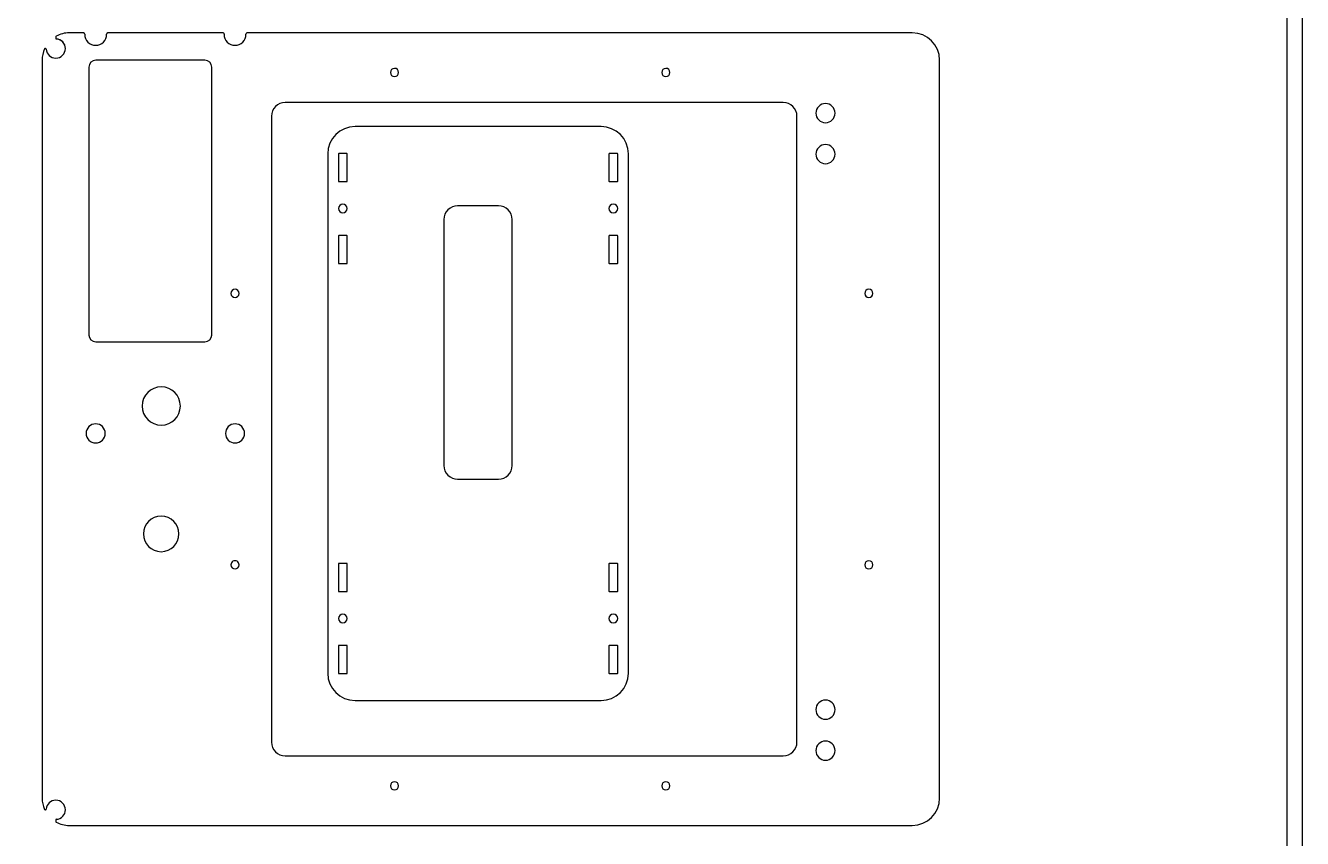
# Model space of a CAD drawing. Extents: x 1210 to 2780, y 0 to 1103.
# Drawn here: x 2312.4 to 2779.7, y 177.6 to 475 of the extents above; entities that cross this region are included whole.
import ezdxf

# ---------------------------------------------------------------- set-up
doc = ezdxf.new("R2010")
doc.units = 0
doc.header["$MEASUREMENT"] = 0
doc.layers.add('ARDUINO_SCOCCHE', color=18, linetype='CONTINUOUS')
doc.layers.add('PREDEFINITO', color=18, linetype='CONTINUOUS')

msp = doc.modelspace()

# ---------------------------------------------------------------- linework, layer by layer
at = {"layer": 'ARDUINO_SCOCCHE'}
for p, q in [((2333.6, 472.38), (2328.48, 472.39)), ((2384.61, 472.39), (2342.6, 472.39)), ((2636.96, 472.39), (2393.61, 472.39)), ((2323.51, 470.92), (2323.51, 470.39)), ((2319.77, 466.64), (2319.59, 466.64)), ((2318.48, 462.39), (2318.48, 192.39)), ((2335.6, 459.83), (2335.6, 361.83)), ((2378.1, 462.33), (2338.1, 462.33)), ((2380.6, 361.83), (2380.6, 459.83)), ((2646.96, 192.39), (2646.96, 462.39)), ((2589.75, 446.89), (2407.46, 446.88)), ((2402.46, 441.88), (2402.46, 212.89)), ((2594.75, 212.89), (2594.75, 441.89)), ((2523.04, 438.1), (2433.04, 438.1)), ((2423.04, 428.1), (2423.04, 238.1)), ((2426.94, 428.1), (2426.94, 418.1)), ((2430.04, 428.2), (2427.04, 428.2)), ((2430.14, 418.1), (2430.14, 428.1)), ((2525.94, 428.1), (2525.94, 418.1)), ((2529.04, 428.2), (2526.04, 428.2)), ((2529.14, 418.1), (2529.14, 428.1)), ((2533.04, 238.1), (2533.04, 428.1)), ((2427.04, 418), (2430.04, 418)), ((2526.04, 418), (2529.04, 418)), ((2485.52, 409.08), (2470.57, 409.08)), ((2465.54, 404.06), (2465.54, 314.1)), ((2490.54, 314.1), (2490.54, 404.06)), ((2426.94, 398.1), (2426.94, 388.1)), ((2430.04, 398.2), (2427.04, 398.2)), ((2430.14, 388.1), (2430.14, 398.1)), ((2525.94, 398.1), (2525.94, 388.1)), ((2529.04, 398.2), (2526.04, 398.2)), ((2529.14, 388.1), (2529.14, 398.1)), ((2427.04, 388), (2430.04, 388)), ((2526.04, 388), (2529.04, 388)), ((2338.1, 359.33), (2378.1, 359.33)), ((2470.57, 309.08), (2485.52, 309.08)), ((2426.94, 278.1), (2426.94, 268.1)), ((2430.04, 278.2), (2427.04, 278.2)), ((2430.14, 268.1), (2430.14, 278.1)), ((2525.94, 278.1), (2525.94, 268.1)), ((2529.04, 278.2), (2526.04, 278.2)), ((2529.14, 268.1), (2529.14, 278.1)), ((2427.04, 268), (2430.04, 268)), ((2526.04, 268), (2529.04, 268)), ((2426.94, 248.1), (2426.94, 238.1)), ((2430.04, 248.2), (2427.04, 248.2)), ((2430.14, 238.1), (2430.14, 248.1)), ((2525.94, 248.1), (2525.94, 238.1)), ((2529.04, 248.2), (2526.04, 248.2)), ((2529.14, 238.1), (2529.14, 248.1)), ((2427.04, 238), (2430.04, 238)), ((2526.04, 238), (2529.04, 238)), ((2433.04, 228.1), (2523.04, 228.1)), ((2407.46, 207.89), (2589.75, 207.89)), ((2319.59, 188.13), (2319.77, 188.13)), ((2323.51, 184.39), (2323.51, 183.85)), ((2328.48, 182.39), (2636.96, 182.39))]:
    msp.add_line(p, q, dxfattribs=at)
for centre, radius, start, end in [((2328.48, 462.39), 10, 90, 118.9265), ((2333.6, 471.88), 0.5, 359.3023, 90.003), ((2342.6, 471.89), 0.5, 90, 180.7893), ((2384.61, 471.89), 0.5, 359.3023, 90.003), ((2393.61, 471.89), 0.5, 89.997, 180.6977), ((2636.96, 462.39), 10, 0, 90), ((2323.76, 470.92), 0.25, 118.9265, 180), ((2323.76, 470.39), 0.25, 180, 266.2069), ((2323.51, 466.64), 3.5, 0.0341, 86.2069), ((2323.51, 466.64), 3.5, 0.0341, 82.8471), ((2338.1, 471.82), 4, 179.3051, 270.0058), ((2338.1, 471.82), 4, 270.0014, 0.7021), ((2389.11, 471.83), 4, 179.3051, 270.0058), ((2389.11, 471.83), 4, 270.0014, 0.7021), ((2328.48, 462.39), 10, 155.7351, 180), ((2319.59, 466.39), 0.25, 90, 155.7351), ((2319.77, 466.39), 0.25, 3.8226, 90), ((2323.51, 466.64), 3.5, 183.8226, 270.0327), ((2323.51, 466.64), 3.5, 270.0341, 0.0314), ((2323.51, 466.64), 3.5, 270.0341, 0.0314), ((2338.1, 459.83), 2.5, 90.0013, 179.9987), ((2378.1, 459.83), 2.5, 0.0013, 89.9987), ((2447.45, 457.89), 1.5, 90.0573, 270.0573), ((2447.45, 457.89), 1.5, 270.0573, 90.0573), ((2546.76, 457.89), 1.5, 90.0395, 180.0369), ((2546.76, 457.89), 1.5, 0.0395, 90.0369), ((2546.76, 457.89), 1.5, 180.0395, 270.0369), ((2546.76, 457.89), 1.5, 270.0395, 0.0369), ((2407.46, 441.88), 5, 90.0013, 179.9987), ((2589.75, 441.89), 5, 0.0013, 89.9987), ((2605.17, 443.01), 3.5, 90, 270), ((2605.17, 443.01), 3.5, 270, 90), ((2433.04, 428.1), 10, 90.0013, 179.9987), ((2523.04, 428.1), 10, 0.0013, 89.9987), ((2605.17, 428.01), 3.5, 90, 270), ((2605.17, 428.01), 3.5, 270, 90), ((2427.04, 428.1), 0.1, 90.0013, 179.9987), ((2430.04, 428.1), 0.1, 0.0013, 89.9987), ((2526.04, 428.1), 0.1, 90.0013, 179.9987), ((2529.04, 428.1), 0.1, 0.0013, 89.9987), ((2427.04, 418.1), 0.1, 180.0013, 269.9987), ((2430.04, 418.1), 0.1, 270.0013, 359.9987), ((2526.04, 418.1), 0.1, 180.0013, 269.9987), ((2529.04, 418.1), 0.1, 270.0013, 359.9987), ((2428.54, 408.1), 1.6, 90, 270), ((2428.54, 408.1), 1.6, 270, 90), ((2470.54, 404.08), 5, 89.7518, 180.2573), ((2485.54, 404.08), 5, 359.7484, 90.2539), ((2527.54, 408.1), 1.6, 90, 270), ((2527.54, 408.1), 1.6, 270, 90), ((2427.04, 398.1), 0.1, 90.0013, 179.9987), ((2430.04, 398.1), 0.1, 0.0013, 89.9987), ((2526.04, 398.1), 0.1, 90.0013, 179.9987), ((2529.04, 398.1), 0.1, 0.0013, 89.9987), ((2427.04, 388.1), 0.1, 180.0013, 269.9987), ((2430.04, 388.1), 0.1, 270.0013, 359.9987), ((2526.04, 388.1), 0.1, 180.0013, 269.9987), ((2529.04, 388.1), 0.1, 270.0013, 359.9987), ((2389.1, 377.04), 1.5, 90.0433, 180.0407), ((2389.1, 377.04), 1.5, 0.0433, 90.0407), ((2621.06, 377.04), 1.5, 90.0433, 180.0407), ((2621.06, 377.04), 1.5, 0.0433, 90.0407), ((2389.1, 377.04), 1.5, 180.0433, 270.0407), ((2389.1, 377.04), 1.5, 270.0433, 0.0407), ((2621.06, 377.04), 1.5, 180.0433, 270.0407), ((2621.06, 377.04), 1.5, 270.0433, 0.0407), ((2338.1, 361.83), 2.5, 180.0013, 269.9987), ((2378.1, 361.83), 2.5, 270.0013, 359.9987), ((2362.09, 335.85), 7, 0, 180), ((2362.09, 335.85), 7, 180.0013, 269.9987), ((2362.09, 335.85), 7, 270.0013, 359.9987), ((2338.11, 325.83), 3.5, 90.0327, 270.0327), ((2338.11, 325.83), 3.5, 0.0341, 90.0314), ((2389.11, 325.83), 3.5, 90.0341, 180.0314), ((2389.11, 325.83), 3.5, 0.0341, 90.0314), ((2338.11, 325.83), 3.5, 270.0341, 0.0314), ((2389.11, 325.83), 3.5, 180.0341, 270.0314), ((2389.11, 325.83), 3.5, 270.0341, 0.0314), ((2470.54, 314.08), 5, 179.7427, 270.2482), ((2485.54, 314.08), 5, 269.7461, 0.2516), ((2362.09, 289.06), 6.5, 90, 270), ((2362.09, 289.06), 6.5, 270, 90), ((2389.1, 277.73), 1.5, 0.0458, 180.0458), ((2389.1, 277.73), 1.5, 180.0433, 270.0407), ((2389.1, 277.73), 1.5, 270.0433, 0.0407), ((2427.04, 278.1), 0.1, 90.0013, 179.9987), ((2430.04, 278.1), 0.1, 0.0013, 89.9987), ((2526.04, 278.1), 0.1, 90.0013, 179.9987), ((2529.04, 278.1), 0.1, 0.0013, 89.9987), ((2621.06, 277.73), 1.5, 90.0433, 180.0407), ((2621.06, 277.73), 1.5, 180.0458, 0.0458), ((2621.06, 277.73), 1.5, 0.0433, 90.0407), ((2427.04, 268.1), 0.1, 180.0013, 269.9987), ((2430.04, 268.1), 0.1, 270.0013, 359.9987), ((2526.04, 268.1), 0.1, 180.0013, 269.9987), ((2529.04, 268.1), 0.1, 270.0013, 359.9987), ((2428.54, 258.1), 1.6, 90, 270), ((2428.54, 258.1), 1.6, 270, 90), ((2527.54, 258.1), 1.6, 90, 270), ((2527.54, 258.1), 1.6, 270, 90), ((2427.04, 248.1), 0.1, 90.0013, 179.9987), ((2430.04, 248.1), 0.1, 0.0013, 89.9987), ((2526.04, 248.1), 0.1, 90.0013, 179.9987), ((2529.04, 248.1), 0.1, 0.0013, 89.9987), ((2433.04, 238.1), 10, 180.0013, 269.9987), ((2427.04, 238.1), 0.1, 180.0013, 269.9987), ((2430.04, 238.1), 0.1, 270.0013, 359.9987), ((2523.04, 238.1), 10, 270.0013, 359.9987), ((2526.04, 238.1), 0.1, 180.0013, 269.9987), ((2529.04, 238.1), 0.1, 270.0013, 359.9987), ((2605.17, 224.76), 3.5, 90, 270), ((2605.17, 224.76), 3.5, 270, 90), ((2407.46, 212.89), 5, 180.0013, 269.9987), ((2589.75, 212.89), 5, 270.0013, 359.9987), ((2605.17, 209.76), 3.5, 90, 270), ((2605.17, 209.76), 3.5, 270, 90), ((2447.45, 196.89), 1.5, 90.0573, 270.0573), ((2447.45, 196.89), 1.5, 270.0573, 90.0573), ((2546.76, 196.89), 1.5, 90.0382, 270.0382), ((2546.76, 196.89), 1.5, 0.0393, 90.0367), ((2546.76, 196.89), 1.5, 270.0395, 0.0369), ((2328.48, 192.39), 10, 180, 204.2649), ((2323.51, 188.13), 3.5, 89.9673, 176.1774), ((2323.51, 188.13), 3.5, 359.9686, 89.9659), ((2636.96, 192.39), 10, 270, 0), ((2319.59, 188.38), 0.25, 204.2649, 270), ((2319.77, 188.38), 0.25, 270, 356.1774), ((2323.51, 188.13), 3.5, 273.7931, 359.9659), ((2323.76, 184.39), 0.25, 93.7931, 180), ((2323.76, 183.85), 0.25, 180, 241.0735), ((2328.48, 192.39), 10, 241.0735, 270)]:
    msp.add_arc(centre, radius, start, end, dxfattribs=at)
at = {"layer": 'PREDEFINITO', "color": 18}
for points in [[(2779.73, 1102.52), (1210.48, 1102.52), (1210.48, 0), (2779.73, 0), (2779.73, 1102.52)], [(2773.99, 5.74), (1216.23, 5.74), (1216.23, 1096.77), (2773.99, 1096.77), (2773.99, 5.74)]]:
    msp.add_lwpolyline(points, dxfattribs=at)

doc.saveas('drawing.dxf')
